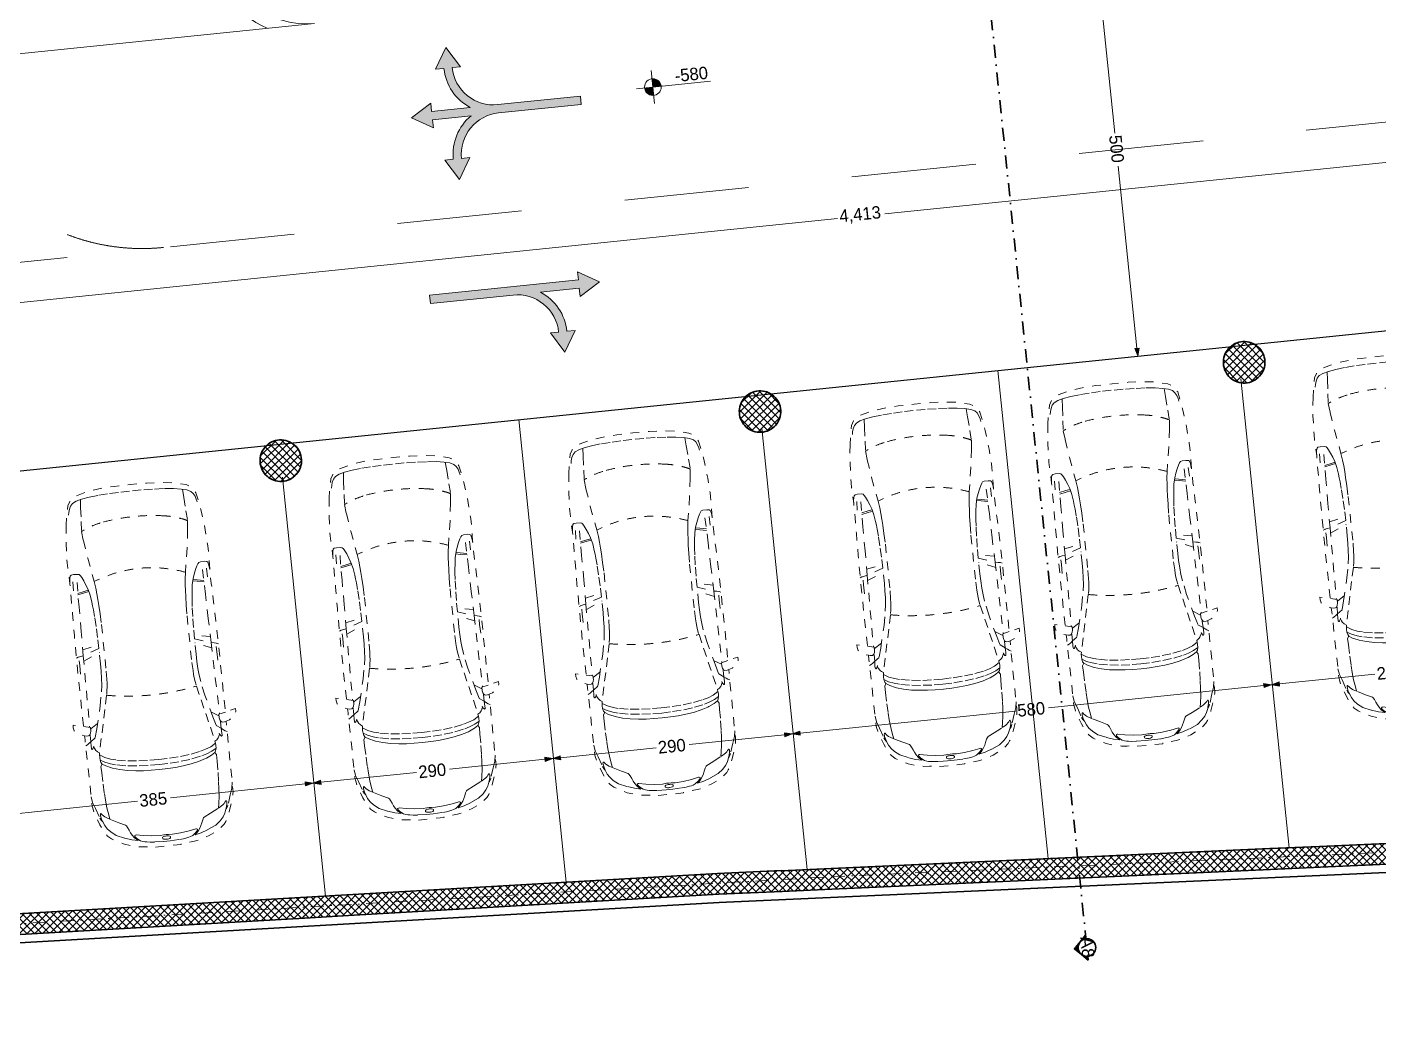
# Model space of a CAD drawing. Header units: millimetres. Extents: x 635850 to 824661, y -5878409 to -5774454.
# Drawn here: x 718328 to 734607, y -5824220 to -5812187 of the extents above; entities that cross this region are included whole.
import ezdxf

# ---------------------------------------------------------------- set-up
doc = ezdxf.new("R2010")
doc.units = ezdxf.units.MM
doc.header["$MEASUREMENT"] = 0
for name, pattern in [('A - Long Dashed', [2750, 1500, -1250]), ('Dashed', [211.666667, 105.833333, -105.833333]), ('Dot & Dashed', [335.138881, 158.75, -88.194444, 0, -88.194437])]:
    doc.linetypes.add(name, pattern=pattern)
for name, color, linetype, lineweight in [('0_Pen_No__1', 7, 'Continuous', 13), ('A - Ndertesa 6 - Muret_Pen_No__22', 8, 'Continuous', 35), ('A - Ndertesa 6 - Pllaka meskatit_Pen_No__22', 8, 'Continuous', 35), ('A - Ndertesa 6 - Vijat e Bodrumit_Pen_No__1', 7, 'Continuous', 13), ('A - Ndertesa 6 - Vijat e Bodrumit_Pen_No__42', 8, 'Continuous', 25), ('A - Ndertesa 6- Shtyllat_Pen_No__101', 252, 'Continuous', 13), ('A - Ndertesa 6- Shtyllat_Pen_No__22', 8, 'Continuous', 35), ('Dimensioning - General_Pen_No__101', 252, 'Continuous', 13)]:
    doc.layers.add(name, color=color, linetype=linetype, lineweight=lineweight)
for name, color, linetype, lineweight, true_color in [('0_Pen_No__102', 7, 'Continuous', 13, 0xcccccc), ('0_Pen_No__247', 7, 'Continuous', 13, 0xe8e8e8), ('0_Pen_No__248', 7, 'Continuous', 13, 0xe8e8e8), ('0_Pen_No__62', 7, 'Continuous', 20, 0xaaaaaa), ('A - Ndertesa  6- Dimensionimi Bazike_Pen_No__102', 7, 'Continuous', 13, 0xcccccc), ('A - Ndertesa  6- Dimensionimi Bazike_Pen_No__82', 7, 'Continuous', 20, 0xaaaaaa), ('A - Ndertesa 3 - Bodrumi -1_Pen_No__249', 7, 'Continuous', 13, 0xe8e8e8), ('A - Ndertesa 4 - Veturat_Pen_No__102', 7, 'Continuous', 13, 0xcccccc), ('A - Ndertesa 6 - Muret_Pen_No__82', 7, 'Continuous', 20, 0xaaaaaa), ('A - Ndertesa 6 - Vijat e Bodrumit_Pen_No__249', 7, 'Continuous', 13, 0xe8e8e8), ('A - Ndertesa 6 - Vijat e Bodrumit_Pen_No__82', 7, 'Continuous', 20, 0xaaaaaa), ('A - Ndertesa 6 -Veturat_Pen_No__102', 7, 'Continuous', 13, 0xcccccc), ('A-Ndertesa 6 -Prerjet_Pen_No__8', 7, 'Continuous', 35, 0xa80f02)]:
    doc.layers.add(name, color=color, linetype=linetype, lineweight=lineweight, true_color=true_color)
for name, color, linetype in [('A - Ndertesa  6- Dimensionimi Bazike', 7, 'Continuous'), ('A - Ndertesa 6 - Muret', 7, 'Continuous'), ('A - Ndertesa 6 - Pllaka meskatit', 7, 'Continuous'), ('A - Ndertesa 6- Shtyllat', 7, 'Continuous'), ('A-Ndertesa 6 -Prerjet', 7, 'Continuous'), ('Dimensioning - General', 7, 'Continuous')]:
    doc.layers.add(name, color=color, linetype=linetype)
doc.styles.add('GENERATED_STYLE_1', font='GOTHIC.TTF')
doc.styles.add('GENERATED_STYLE_2', font='arial.ttf')
doc.dimstyles.new('GENERATED_STYLE__1', dxfattribs={"dimtxt": 150, "dimasz": 91.78744, "dimexe": 0.18, "dimexo": 0.0625, "dimgap": 0, "dimtad": 0, "dimdec": 0, "dimlfac": 0.1, "dimzin": 0, "dimdsep": 46, "dimtxsty": 'GENERATED_STYLE_1', "dimblk": 'ARROWHEAD_5', "dimblk1": 'ARROWHEAD_5', "dimblk2": 'ARROWHEAD_5', "dimcen": 0.09, "dimse1": 1, "dimse2": 1, "dimclrd": 256, "dimclre": 256, "dimclrt": 256, "dimadec": 0, "dimazin": 0, "dimtfac": 1, "dimtdec": 4, "dimtmove": 0, "dimatfit": 3, "dimfxl": 0, "dimtolj": 1, "dimtzin": 0, "dimarcsym": 0})
pattern_1 = [(45, (664183.82, -5827429.525), (-45.96194, 45.96194), []), (135, (664183.82, -5827429.525), (45.96194, 45.96194), [])]

# ---------------------------------------------------------------- blocks, each defined once
blk = doc.blocks.new('Slab_3', base_point=(703704, -5790216))
at = {"layer": 'A - Ndertesa 6 - Pllaka meskatit_Pen_No__22', "color": 8, "linetype": 'Continuous', "lineweight": 35, "flags": 128}
blk.add_lwpolyline([(703704, -5790216), (739063, -5786585), (739063, -5784104), (741099, -5781712), (750317, -5780624), (750320, -5821669), (726662, -5822733), (707158, -5823855)], close=True, dxfattribs=at)
blk = doc.blocks.new('Wall_196', base_point=(750320, -5821569))
at = {"layer": 'A - Ndertesa 6 - Muret_Pen_No__82', "linetype": 'Continuous', "lineweight": 20, "true_color": 0xaaaaaa}
h = blk.add_hatch(dxfattribs=at)
h.set_pattern_fill('Concrete_Block', color=253, style=0, pattern_type=2)
h.set_pattern_definition(pattern_1)
h.paths.add_polyline_path([(739003, -5821828), (733891, -5822057), (733902, -5822307), (745156, -5821801), (745144, -5821551), (739602, -5821801), (739613, -5822049), (739014, -5822076)])
h = blk.add_hatch(dxfattribs=at)
h.set_pattern_fill('Concrete_Block', color=253, style=0, pattern_type=2)
h.set_pattern_definition(pattern_1)
h.paths.add_polyline_path([(728010, -5822322), (728021, -5822572), (733303, -5822334), (733292, -5822084)])
h = blk.add_hatch(dxfattribs=at)
h.set_pattern_fill('Concrete_Block', color=253, style=0, pattern_type=2)
h.set_pattern_definition(pattern_1)
h.paths.add_polyline_path([(726644, -5822383), (726657, -5822633), (727422, -5822599), (727411, -5822349)])
at = {"layer": 'A - Ndertesa 6 - Muret_Pen_No__22', "color": 8, "linetype": 'Continuous', "lineweight": 35, "flags": 128}
for points in [[(739003, -5821828), (733891, -5822057)], [(733902, -5822307), (745156, -5821801)], [(733292, -5822084), (728010, -5822322)], [(727411, -5822349), (726644, -5822383)], [(728021, -5822572), (733303, -5822334)], [(726657, -5822633), (727422, -5822599)]]:
    blk.add_lwpolyline(points, dxfattribs=at)
blk = doc.blocks.new('Wall_198', base_point=(726657, -5822633))
at = {"layer": 'A - Ndertesa 6 - Muret_Pen_No__82', "linetype": 'Continuous', "lineweight": 20, "true_color": 0xaaaaaa}
h = blk.add_hatch(dxfattribs=at)
h.set_pattern_fill('Concrete_Block', color=253, style=0, pattern_type=2)
h.set_pattern_definition(pattern_1)
h.paths.add_polyline_path([(726644, -5822383), (722253, -5822636), (722267, -5822886), (726657, -5822633)])
h = blk.add_hatch(dxfattribs=at)
h.set_pattern_fill('Concrete_Block', color=253, style=0, pattern_type=2)
h.set_pattern_definition(pattern_1)
h.paths.add_polyline_path([(714868, -5823311), (714537, -5823330), (721668, -5822920), (721654, -5822671), (722253, -5822636), (714853, -5823062)])
at = {"layer": 'A - Ndertesa 6 - Muret_Pen_No__22', "color": 8, "linetype": 'Continuous', "lineweight": 35, "flags": 128}
for points in [[(726644, -5822383), (714853, -5823062)], [(722267, -5822886), (726657, -5822633)], [(714537, -5823330), (721668, -5822920)]]:
    blk.add_lwpolyline(points, dxfattribs=at)
blk = doc.blocks.new('Column_223', base_point=(721385, -5817411))
at = {"layer": 'A - Ndertesa 6- Shtyllat_Pen_No__101', "linetype": 'Continuous', "lineweight": 13}
h = blk.add_hatch(dxfattribs=at)
h.set_pattern_fill('Concrete_Block', color=252, style=0, pattern_type=2)
h.set_pattern_definition(pattern_1)
h.paths.add_polyline_path([(721135, -5817425, 0.414214), (721399, -5817660, 0.414214), (721634, -5817396, 0.414214), (721370, -5817161, 0.414214)])
at = {"layer": 'A - Ndertesa 6- Shtyllat_Pen_No__22', "color": 8, "linetype": 'Continuous', "lineweight": 35, "flags": 128}
blk.add_lwpolyline([(721135, -5817425, 0.414214), (721399, -5817660, 0.414214), (721634, -5817396, 0.414214), (721370, -5817161, 0.414214)], format="xyb", close=True, dxfattribs=at)
blk = doc.blocks.new('Column_224', base_point=(727154, -5816818))
at = {"layer": 'A - Ndertesa 6- Shtyllat_Pen_No__101', "linetype": 'Continuous', "lineweight": 13}
h = blk.add_hatch(dxfattribs=at)
h.set_pattern_fill('Concrete_Block', color=252, style=0, pattern_type=2)
h.set_pattern_definition(pattern_1)
h.paths.add_polyline_path([(726905, -5816833, 0.414214), (727169, -5817068, 0.414214), (727404, -5816804, 0.414214), (727140, -5816569, 0.414214)])
at = {"layer": 'A - Ndertesa 6- Shtyllat_Pen_No__22', "color": 8, "linetype": 'Continuous', "lineweight": 35, "flags": 128}
blk.add_lwpolyline([(726905, -5816833, 0.414214), (727169, -5817068, 0.414214), (727404, -5816804, 0.414214), (727140, -5816569, 0.414214)], format="xyb", close=True, dxfattribs=at)
blk = doc.blocks.new('Column_225', base_point=(732984, -5816226))
at = {"layer": 'A - Ndertesa 6- Shtyllat_Pen_No__101', "linetype": 'Continuous', "lineweight": 13}
h = blk.add_hatch(dxfattribs=at)
h.set_pattern_fill('Concrete_Block', color=252, style=0, pattern_type=2)
h.set_pattern_definition(pattern_1)
h.paths.add_polyline_path([(732734, -5816240, 0.414214), (732998, -5816475, 0.414214), (733234, -5816211, 0.414214), (732970, -5815976, 0.414214)])
at = {"layer": 'A - Ndertesa 6- Shtyllat_Pen_No__22', "color": 8, "linetype": 'Continuous', "lineweight": 35, "flags": 128}
blk.add_lwpolyline([(732734, -5816240, 0.414214), (732998, -5816475, 0.414214), (733234, -5816211, 0.414214), (732970, -5815976, 0.414214)], format="xyb", close=True, dxfattribs=at)
blk = doc.blocks.new('Column_257', base_point=(721961, -5822778))
at = {"layer": 'A - Ndertesa 6- Shtyllat_Pen_No__101', "linetype": 'Continuous', "lineweight": 13}
h = blk.add_hatch(dxfattribs=at)
h.set_pattern_fill('Concrete_Block', color=252, style=0, pattern_type=2)
h.set_pattern_definition(pattern_1)
h.paths.add_polyline_path([(721654, -5822671), (721668, -5822920), (722267, -5822886), (722253, -5822636)])
h = blk.add_hatch(dxfattribs=at)
h.set_pattern_fill('Concrete_Block', color=252, style=0, pattern_type=2)
h.set_pattern_definition(pattern_1)
h.paths.add_polyline_path([(722267, -5822886), (721668, -5822920), (721668, -5822920)])
at = {"layer": 'A - Ndertesa 6- Shtyllat_Pen_No__22', "color": 8, "linetype": 'Continuous', "lineweight": 35, "flags": 128}
blk.add_lwpolyline([(721668, -5822920), (721668, -5822920), (722267, -5822886)], dxfattribs=at)
blk = doc.blocks.new('Column_258', base_point=(727716, -5822460))
at = {"layer": 'A - Ndertesa 6- Shtyllat_Pen_No__101', "linetype": 'Continuous', "lineweight": 13}
h = blk.add_hatch(dxfattribs=at)
h.set_pattern_fill('Concrete_Block', color=252, style=0, pattern_type=2)
h.set_pattern_definition(pattern_1)
h.paths.add_polyline_path([(728010, -5822322), (727411, -5822349), (727422, -5822599), (728021, -5822572)])
at = {"layer": 'A - Ndertesa 6- Shtyllat_Pen_No__22', "color": 8, "linetype": 'Continuous', "lineweight": 35, "flags": 128}
for points in [[(728010, -5822322), (727411, -5822349)], [(727422, -5822599), (728021, -5822572)]]:
    blk.add_lwpolyline(points, dxfattribs=at)
blk = doc.blocks.new('Column_259', base_point=(733597, -5822196))
at = {"layer": 'A - Ndertesa 6- Shtyllat_Pen_No__101', "linetype": 'Continuous', "lineweight": 13}
h = blk.add_hatch(dxfattribs=at)
h.set_pattern_fill('Concrete_Block', color=252, style=0, pattern_type=2)
h.set_pattern_definition(pattern_1)
h.paths.add_polyline_path([(733891, -5822057), (733292, -5822084), (733303, -5822334), (733902, -5822307)])
at = {"layer": 'A - Ndertesa 6- Shtyllat_Pen_No__22', "color": 8, "linetype": 'Continuous', "lineweight": 35, "flags": 128}
for points in [[(733891, -5822057), (733292, -5822084)], [(733303, -5822334), (733902, -5822307)]]:
    blk.add_lwpolyline(points, dxfattribs=at)
blk = doc.blocks.new('Car 05 25_4')
at = {"layer": 'A - Ndertesa 4 - Veturat_Pen_No__102', "color": 254, "linetype": 'Dashed', "lineweight": 13, "true_color": 0xcccccc}
for p, q in [((125, 791), (129, 820)), ((129, 820), (139, 832)), ((139, 832), (165, 840)), ((165, 840), (195, 844)), ((195, 844), (231, 846)), ((211, 809), (418, 816)), ((1120, 833), (1115, 809)), ((1121, 838), (1120, 836)), ((1120, 836), (1120, 833)), ((1130, 859), (1121, 838)), ((1163, 830), (1220, 829)), ((1220, 829), (1370, 831)), ((1958, 858), (1977, 777)), ((2075, 836), (2068, 858)), ((2075, 809), (2075, 836)), ((2167, 814), (2182, 834)), ((2182, 834), (2193, 856)), ((2808, 853), (2877, 843)), ((2877, 843), (2954, 814)), ((2904, 833), (2905, 833)), ((-768, 602), (-751, 670)), ((-729, 716), (-751, 670)), ((-701, 743), (-729, 716)), ((-665, 761), (-701, 743)), ((-627, 772), (-665, 761)), ((-595, 778), (-627, 772)), ((126, 744), (125, 791)), ((327, 762), (125, 756)), ((132, 723), (126, 744)), ((147, 711), (132, 723)), ((171, 697), (147, 711)), ((213, 677), (171, 697)), ((266, 655), (213, 677)), ((319, 636), (266, 655)), ((522, 765), (327, 762)), ((339, 683), (330, 634)), ((355, 762), (339, 683)), ((357, 683), (347, 629)), ((373, 763), (357, 683)), ((814, 769), (522, 765)), ((1109, 774), (814, 769)), ((1036, 773), (997, 579)), ((1042, 578), (1108, 774)), ((1173, 775), (1090, 578)), ((1115, 809), (1109, 774)), ((1109, 774), (1538, 780)), ((1538, 780), (1975, 786)), ((2000, 702), (1730, 634)), ((1939, 686), (1996, 777)), ((1953, 621), (2122, 660)), ((1977, 777), (2020, 777)), ((2000, 702), (2214, 763)), ((2020, 777), (2044, 783)), ((2044, 783), (2063, 792)), ((2063, 792), (2070, 800)), ((2069, 788), (2065, 794)), ((2069, 788), (2148, 790)), ((2070, 800), (2075, 809)), ((2107, 732), (2148, 790)), ((2122, 660), (2294, 698)), ((2148, 790), (2167, 814)), ((2148, 790), (2206, 792)), ((2206, 792), (2227, 791)), ((2227, 770), (2214, 763)), ((2214, 763), (2238, 752)), ((2227, 791), (2233, 790)), ((2234, 774), (2227, 770)), ((2233, 790), (2238, 787)), ((2238, 777), (2234, 774)), ((2241, 784), (2238, 787)), ((2238, 777), (2241, 781)), ((2238, 752), (2259, 740)), ((2241, 781), (2241, 784)), ((2259, 740), (2269, 731)), ((2269, 731), (2279, 722)), ((2279, 722), (2294, 698)), ((2294, 698), (2317, 701)), ((2294, 698), (2294, 698)), ((2317, 701), (2346, 703)), ((2355, 640), (2317, 701)), ((2346, 703), (2379, 702)), ((2410, 649), (2379, 702)), ((2379, 702), (2411, 694)), ((2411, 694), (2411, 694)), ((2429, 682), (2411, 694)), ((2429, 682), (2457, 700)), ((2429, 682), (2429, 682)), ((2429, 682), (2457, 640)), ((2457, 700), (2535, 698)), ((2535, 698), (2535, 698)), ((2535, 698), (2673, 696)), ((2673, 696), (2787, 691)), ((2787, 691), (2868, 687)), ((2868, 687), (2960, 679)), ((2960, 679), (2868, 687)), ((2954, 814), (3076, 775)), ((2960, 679), (3047, 666)), ((3022, 758), (3024, 762)), ((3024, 754), (3022, 758)), ((3024, 762), (3035, 765)), ((3038, 743), (3024, 754)), ((3035, 765), (3047, 764)), ((3051, 731), (3038, 743)), ((3047, 764), (3061, 763)), ((3047, 666), (3100, 657)), ((3065, 715), (3051, 731)), ((3061, 763), (3090, 757)), ((3077, 698), (3065, 715)), ((3100, 763), (3076, 775)), ((3100, 657), (3077, 698)), ((3090, 757), (3108, 751)), ((3114, 753), (3100, 763)), ((3153, 554), (3100, 657)), ((3108, 751), (3123, 746)), ((3123, 746), (3114, 753)), ((3170, 727), (3123, 746)), ((3212, 701), (3170, 727)), ((3254, 663), (3212, 701)), ((3302, 603), (3254, 663)), ((-783, 510), (-795, 391)), ((-768, 602), (-783, 510)), ((-764, 617), (-666, 624)), ((-666, 624), (-501, 634)), ((-501, 634), (-383, 642)), ((-383, 642), (-274, 631)), ((-274, 631), (-56, 601)), ((-56, 601), (146, 567)), ((146, 567), (233, 552)), ((233, 552), (315, 541)), ((315, 541), (384, 535)), ((393, 618), (319, 636)), ((384, 535), (454, 530)), ((475, 607), (393, 618)), ((454, 530), (526, 526)), ((521, 602), (475, 607)), ((570, 597), (521, 602)), ((526, 526), (628, 522)), ((653, 591), (570, 597)), ((628, 522), (757, 518)), ((773, 585), (653, 591)), ((757, 518), (1323, 518)), ((907, 580), (773, 585)), ((1042, 578), (907, 580)), ((1228, 578), (1042, 578)), ((1316, 580), (1228, 578)), ((1403, 584), (1316, 580)), ((1323, 518), (1420, 522)), ((1484, 590), (1403, 584)), ((1420, 522), (1467, 524)), ((1467, 524), (1511, 528)), ((1562, 601), (1484, 590)), ((1511, 528), (1554, 533)), ((1554, 533), (1597, 541)), ((1730, 634), (1562, 601)), ((1597, 541), (1597, 541)), ((1611, 544), (1780, 582)), ((1780, 582), (1953, 621)), ((2380, 575), (2355, 640)), ((2397, 514), (2380, 575)), ((2419, 396), (2397, 514)), ((2436, 583), (2410, 649)), ((2454, 522), (2436, 583)), ((2478, 401), (2454, 522)), ((2457, 640), (2487, 574)), ((2487, 574), (2492, 562)), ((2492, 562), (2518, 477)), ((3190, 476), (3153, 554)), ((3302, 603), (3346, 501)), ((3346, 501), (3374, 420)), ((-795, 391), (-802, 259)), ((2434, 266), (2419, 396)), ((2494, 269), (2478, 401)), ((2518, 477), (2538, 384)), ((2538, 384), (2551, 286)), ((3199, 467), (3190, 476)), ((3221, 454), (3199, 467)), ((3256, 439), (3221, 454)), ((3288, 425), (3256, 439)), ((3319, 408), (3288, 425)), ((3353, 384), (3319, 408)), ((3325, 377), (3321, 370)), ((3321, 370), (3321, 362)), ((3321, 362), (3338, 277)), ((3328, 380), (3325, 377)), ((3338, 379), (3328, 380)), ((3364, 358), (3338, 379)), ((3377, 360), (3353, 384)), ((3397, 316), (3364, 358)), ((3391, 344), (3374, 420)), ((3391, 344), (3377, 360)), ((-802, 259), (-807, 125)), ((2442, 132), (2434, 266)), ((2503, 133), (2494, 269)), ((2551, 286), (2560, 194)), ((2560, 194), (2564, 101)), ((3338, 277), (3352, 173)), ((3352, 173), (3358, 76)), ((3408, 289), (3397, 316)), ((3408, 289), (3414, 267)), ((3414, 267), (3418, 243)), ((3418, 243), (3424, 201)), ((3424, 201), (3428, 152)), ((-807, 125), (-808, 0)), ((-807, -125), (-808, 0)), ((2444, 0), (2442, 132)), ((2444, 0), (2442, -132)), ((2506, 0), (2503, 133)), ((2564, 101), (2566, 0)), ((2564, -101), (2566, 0)), ((3354, 28), (3358, 76)), ((3354, 28), (3354, -1)), ((3354, -28), (3354, 1)), ((3371, 12), (3370, -1)), ((3371, -12), (3370, 1)), ((3372, 24), (3371, 12)), ((3376, 39), (3372, 24)), ((3382, 47), (3376, 39)), ((3386, 48), (3382, 47)), ((3386, 48), (3394, 48)), ((3399, 47), (3394, 48)), ((3404, 39), (3399, 47)), ((3404, 39), (3408, 24)), ((3408, 24), (3410, 8)), ((3410, 8), (3410, 0)), ((3432, 40), (3428, 152)), ((3432, 57), (3432, 57)), ((3432, 0), (3432, 40)), ((3432, 0), (3432, -40)), ((-802, -259), (-807, -125)), ((2442, -132), (2434, -266)), ((2503, -133), (2494, -269)), ((2506, 0), (2503, -133)), ((2560, -194), (2564, -101)), ((3352, -173), (3358, -76)), ((3354, -28), (3358, -76)), ((3372, -24), (3371, -12)), ((3376, -39), (3372, -24)), ((3382, -47), (3376, -39)), ((3386, -48), (3382, -47)), ((3386, -48), (3394, -48)), ((3399, -47), (3394, -48)), ((3404, -39), (3399, -47)), ((3404, -39), (3408, -24)), ((3408, -24), (3410, -8)), ((3410, -8), (3410, 0)), ((3424, -201), (3428, -152)), ((3432, -40), (3428, -152)), ((3432, -57), (3432, -57)), ((-795, -391), (-802, -259)), ((2434, -266), (2419, -396)), ((2494, -269), (2478, -401)), ((2538, -384), (2551, -286)), ((2551, -286), (2560, -194)), ((3321, -362), (3338, -277)), ((3338, -277), (3352, -173)), ((3397, -316), (3364, -358)), ((3408, -289), (3397, -316)), ((3408, -289), (3414, -267)), ((3414, -267), (3418, -243)), ((3418, -243), (3424, -201)), ((-783, -510), (-795, -391)), ((2419, -396), (2397, -514)), ((2478, -401), (2454, -522)), ((2492, -562), (2518, -477)), ((2518, -477), (2538, -384)), ((3190, -476), (3153, -554)), ((3199, -467), (3190, -476)), ((3221, -454), (3199, -467)), ((3256, -439), (3221, -454)), ((3288, -425), (3256, -439)), ((3319, -408), (3288, -425)), ((3353, -384), (3319, -408)), ((3321, -370), (3321, -362)), ((3325, -377), (3321, -370)), ((3328, -380), (3325, -377)), ((3338, -379), (3328, -380)), ((3364, -358), (3338, -379)), ((3346, -501), (3374, -420)), ((3377, -360), (3353, -384)), ((3391, -344), (3374, -420)), ((3391, -344), (3377, -360)), ((-768, -602), (-783, -510)), ((-768, -602), (-751, -670)), ((-764, -617), (-666, -624)), ((-666, -624), (-501, -634)), ((-501, -634), (-383, -642)), ((-383, -642), (-274, -631)), ((-274, -631), (-56, -601)), ((-56, -601), (146, -567)), ((146, -567), (233, -552)), ((233, -552), (315, -541)), ((319, -636), (266, -655)), ((315, -541), (384, -535)), ((393, -618), (319, -636)), ((339, -683), (330, -634)), ((357, -683), (347, -629)), ((384, -535), (454, -530)), ((475, -607), (393, -618)), ((454, -530), (526, -526)), ((521, -602), (475, -607)), ((570, -597), (521, -602)), ((526, -526), (628, -522)), ((653, -591), (570, -597)), ((628, -522), (757, -518)), ((773, -585), (653, -591)), ((757, -518), (1323, -518)), ((907, -580), (773, -585)), ((1042, -578), (907, -580)), ((1036, -773), (997, -579)), ((1042, -578), (1108, -774)), ((1228, -578), (1042, -578)), ((1173, -775), (1090, -578)), ((1316, -580), (1228, -578)), ((1403, -584), (1316, -580)), ((1323, -518), (1420, -522)), ((1484, -590), (1403, -584)), ((1420, -522), (1467, -524)), ((1467, -524), (1511, -528)), ((1562, -601), (1484, -590)), ((1511, -528), (1554, -533)), ((1554, -533), (1597, -541)), ((1730, -634), (1562, -601)), ((1597, -541), (1597, -541)), ((1611, -544), (1780, -582)), ((2000, -702), (1730, -634)), ((1780, -582), (1953, -621)), ((1953, -621), (2122, -660)), ((2355, -640), (2317, -701)), ((2380, -575), (2355, -640)), ((2410, -649), (2379, -702)), ((2397, -514), (2380, -575)), ((2436, -583), (2410, -649)), ((2429, -682), (2457, -640)), ((2454, -522), (2436, -583)), ((2457, -640), (2487, -574)), ((2487, -574), (2492, -562)), ((3153, -554), (3100, -657)), ((3302, -603), (3254, -663)), ((3302, -603), (3346, -501)), ((-729, -716), (-751, -670)), ((-701, -743), (-729, -716)), ((-665, -761), (-701, -743)), ((-627, -772), (-665, -761)), ((-595, -778), (-627, -772)), ((126, -744), (125, -791)), ((327, -762), (125, -756)), ((125, -791), (129, -820)), ((132, -723), (126, -744)), ((147, -711), (132, -723)), ((171, -697), (147, -711)), ((213, -677), (171, -697)), ((211, -809), (418, -816)), ((266, -655), (213, -677)), ((522, -765), (327, -762)), ((355, -762), (339, -683)), ((373, -763), (357, -683)), ((814, -769), (522, -765)), ((1109, -774), (814, -769)), ((1109, -774), (1538, -780)), ((1115, -809), (1109, -774)), ((1120, -833), (1115, -809)), ((1538, -780), (1975, -786)), ((1939, -686), (1996, -777)), ((1958, -858), (1977, -777)), ((1977, -777), (2020, -777)), ((2000, -702), (2214, -763)), ((2020, -777), (2044, -783)), ((2044, -783), (2063, -792)), ((2063, -792), (2070, -800)), ((2069, -788), (2065, -794)), ((2069, -788), (2148, -790)), ((2070, -800), (2075, -809)), ((2075, -809), (2075, -836)), ((2107, -732), (2148, -790)), ((2122, -660), (2294, -698)), ((2148, -790), (2167, -814)), ((2148, -790), (2206, -792)), ((2167, -814), (2182, -834)), ((2206, -792), (2227, -791)), ((2214, -763), (2238, -752)), ((2227, -770), (2214, -763)), ((2234, -774), (2227, -770)), ((2227, -791), (2233, -790)), ((2233, -790), (2238, -787)), ((2238, -777), (2234, -774)), ((2238, -752), (2259, -740)), ((2238, -777), (2241, -781)), ((2241, -784), (2238, -787)), ((2241, -781), (2241, -784)), ((2259, -740), (2269, -731)), ((2269, -731), (2279, -722)), ((2279, -722), (2294, -698)), ((2294, -698), (2317, -701)), ((2294, -698), (2294, -698)), ((2317, -701), (2346, -703)), ((2346, -703), (2379, -702)), ((2379, -702), (2411, -694)), ((2429, -682), (2411, -694)), ((2411, -694), (2411, -694)), ((2429, -682), (2429, -682)), ((2429, -682), (2457, -700)), ((2457, -700), (2535, -698)), ((2535, -698), (2673, -696)), ((2535, -698), (2535, -698)), ((2673, -696), (2787, -691)), ((2787, -691), (2868, -687)), ((2868, -687), (2960, -679)), ((2960, -679), (2868, -687)), ((2877, -843), (2954, -814)), ((2954, -814), (3076, -775)), ((2960, -679), (3047, -666)), ((3024, -754), (3022, -758)), ((3022, -758), (3024, -762)), ((3038, -743), (3024, -754)), ((3024, -762), (3035, -765)), ((3035, -765), (3047, -764)), ((3051, -731), (3038, -743)), ((3047, -666), (3100, -657)), ((3047, -764), (3061, -763)), ((3065, -715), (3051, -731)), ((3061, -763), (3090, -757)), ((3077, -698), (3065, -715)), ((3100, -763), (3076, -775)), ((3100, -657), (3077, -698)), ((3090, -757), (3108, -751)), ((3114, -753), (3100, -763)), ((3108, -751), (3123, -746)), ((3123, -746), (3114, -753)), ((3170, -727), (3123, -746)), ((3212, -701), (3170, -727)), ((3254, -663), (3212, -701)), ((129, -820), (139, -832)), ((139, -832), (165, -840)), ((165, -840), (195, -844)), ((195, -844), (231, -846)), ((1120, -836), (1120, -833)), ((1121, -838), (1120, -836)), ((1130, -859), (1121, -838)), ((1163, -830), (1220, -829)), ((1220, -829), (1370, -831)), ((2075, -836), (2068, -858)), ((2182, -834), (2193, -856)), ((2808, -853), (2877, -843))]:
    blk.add_line(p, q, dxfattribs=at)
at = {"layer": 'A - Ndertesa 4 - Veturat_Pen_No__102', "color": 254, "linetype": 'Dashed', "lineweight": 13, "true_color": 0xcccccc, "flags": 128}
blk.add_lwpolyline([(-483, -817), (-372, -830), (-252, -841), (-168, -845), (-78, -851), (-24, -852), (40, -852), (231, -846), (400, -848), (591, -852), (857, -856), (1130, -859), (1536, -860), (1958, -858), (1929, -983), (1961, -983), (1997, -975), (2027, -945), (2055, -898), (2068, -858), (2120, -857), (2193, -856), (2808, -853), (2856, -853), (2891, -853), (2923, -852), (2945, -849), (2990, -840), (3014, -833), (3154, -783), (3236, -748), (3269, -728), (3299, -706), (3337, -663), (3374, -604), (3418, -513), (3457, -393), (3468, -331), (3474, -264), (3478, -200), (3479, -165), (3490, -165), (3490, 165), (3479, 165), (3478, 200), (3474, 264), (3468, 331), (3457, 393), (3418, 513), (3374, 604), (3337, 663), (3299, 706), (3269, 728), (3236, 748), (3154, 783), (3014, 833), (2990, 840), (2945, 849), (2923, 852), (2891, 853), (2856, 853), (2808, 853), (2193, 856), (2120, 857), (2068, 858), (2055, 898), (2027, 945), (1997, 975), (1961, 983), (1929, 983), (1958, 858), (1536, 860), (1130, 859), (857, 856), (591, 852), (400, 848), (231, 846), (40, 852), (-24, 852), (-78, 851), (-168, 845), (-252, 841), (-372, 830), (-483, 817), (-585, 801), (-706, 776), (-758, 747), (-785, 722), (-815, 668), (-855, 511), (-875, 345), (-883, 195), (-885, 0), (-883, -195), (-875, -345), (-855, -511), (-815, -668), (-785, -722), (-758, -747), (-706, -776), (-585, -801)], close=True, dxfattribs=at)
at = {"layer": 'A - Ndertesa 4 - Veturat_Pen_No__102', "color": 254, "linetype": 'Dashed', "lineweight": 13, "true_color": 0xcccccc}
for centre, radius, start, end in [((493, 218), 973, 154.1545, 170.9117), ((1650, 0), 1520, 158.6992, 201.3008), ((-1245, 0), 2907, 349.2142, 10.7858), ((1856, -2), 2354, 170.8804, 189.9223), ((493, -218), 973, 191.2305, 205.8455)]:
    blk.add_arc(centre, radius, start, end, dxfattribs=at)
blk = doc.blocks.new('*D1564', base_point=(664184, -5827430))
at = {"layer": 'A - Ndertesa  6- Dimensionimi Bazike_Pen_No__102', "linetype": 'Continuous', "lineweight": 13, "true_color": 0xcccccc}
for points in [[(721774, -5821295), (721678, -5821279), (721683, -5821329)], [(721774, -5821295), (721869, -5821310), (721864, -5821260)], [(717939, -5821689), (717844, -5821673), (717849, -5821723)], [(717939, -5821689), (718034, -5821704), (718029, -5821654)]]:
    blk.add_hatch(color=254, dxfattribs=at).paths.add_polyline_path(points)
at = {"layer": 'A - Ndertesa  6- Dimensionimi Bazike_Pen_No__102', "color": 254, "linetype": 'Continuous', "lineweight": 13, "true_color": 0xcccccc}
for p, q in [((720055, -5821471), (721681, -5821304)), ((721683, -5821329), (721678, -5821279)), ((721774, -5821295), (721678, -5821279)), ((721774, -5821295), (721683, -5821329)), ((721774, -5821295), (721864, -5821260)), ((721774, -5821295), (721869, -5821310)), ((718032, -5821679), (719658, -5821512)), ((717939, -5821689), (718029, -5821654)), ((717939, -5821689), (718034, -5821704)), ((718029, -5821654), (718034, -5821704))]:
    blk.add_line(p, q, dxfattribs=at)
at = {"layer": 'A - Ndertesa  6- Dimensionimi Bazike_Pen_No__82', "color": 253, "lineweight": 20, "true_color": 0xaaaaaa, "insert": (719689, -5821584), "char_height": 150, "attachment_point": 7, "rotation": 5.8623, "style": 'GENERATED_STYLE_1'}
blk.add_mtext('\\A1;{\\pql;\\fCentury Gothic|b0|i0|c0|p34;385}', dxfattribs=at)
blk = doc.blocks.new('ARROWHEAD_5')
at = {"linetype": 'Continuous', "lineweight": 0}
blk.add_hatch(color=0, dxfattribs=at).paths.add_polyline_path([(-1, 0.2679), (0, 0), (-1, -0.2679)])
at = {"color": 0, "linetype": 'Continuous', "lineweight": 0}
blk.add_line((0, 0), (-1, 0), dxfattribs=at)
blk = doc.blocks.new('*D1565', base_point=(664184, -5827430))
at = {"layer": 'A - Ndertesa  6- Dimensionimi Bazike_Pen_No__102', "linetype": 'Continuous', "lineweight": 13, "true_color": 0xcccccc}
for points in [[(724659, -5820999), (724754, -5821014), (724749, -5820964)], [(724659, -5820999), (724563, -5820983), (724568, -5821033)], [(721774, -5821295), (721678, -5821279), (721683, -5821329)], [(721774, -5821295), (721869, -5821310), (721864, -5821260)]]:
    blk.add_hatch(color=254, dxfattribs=at).paths.add_polyline_path(points)
at = {"layer": 'A - Ndertesa  6- Dimensionimi Bazike_Pen_No__102', "color": 254, "linetype": 'Continuous', "lineweight": 13, "true_color": 0xcccccc}
for p, q in [((724659, -5820999), (724749, -5820964)), ((723415, -5821126), (724566, -5821008)), ((724568, -5821033), (724563, -5820983)), ((724659, -5820999), (724563, -5820983)), ((724659, -5820999), (724568, -5821033)), ((724659, -5820999), (724754, -5821014)), ((721774, -5821295), (721864, -5821260)), ((721774, -5821295), (721869, -5821310)), ((721864, -5821260), (721869, -5821310)), ((721867, -5821285), (723017, -5821167))]:
    blk.add_line(p, q, dxfattribs=at)
at = {"layer": 'A - Ndertesa  6- Dimensionimi Bazike_Pen_No__82', "color": 253, "lineweight": 20, "true_color": 0xaaaaaa, "insert": (723049, -5821239), "char_height": 150, "attachment_point": 7, "rotation": 5.8623, "style": 'GENERATED_STYLE_1'}
blk.add_mtext('\\A1;{\\pql;\\fCentury Gothic|b0|i0|c0|p34;290}', dxfattribs=at)
blk = doc.blocks.new('*D1566', base_point=(664184, -5827430))
at = {"layer": 'A - Ndertesa  6- Dimensionimi Bazike_Pen_No__102', "linetype": 'Continuous', "lineweight": 13, "true_color": 0xcccccc}
for points in [[(727543, -5820702), (727448, -5820687), (727453, -5820737)], [(727543, -5820702), (727639, -5820718), (727634, -5820668)], [(724659, -5820999), (724754, -5821014), (724749, -5820964)], [(724659, -5820999), (724563, -5820983), (724568, -5821033)]]:
    blk.add_hatch(color=254, dxfattribs=at).paths.add_polyline_path(points)
at = {"layer": 'A - Ndertesa  6- Dimensionimi Bazike_Pen_No__102', "color": 254, "linetype": 'Continuous', "lineweight": 13, "true_color": 0xcccccc}
for p, q in [((726300, -5820830), (727451, -5820712)), ((727453, -5820737), (727448, -5820687)), ((727543, -5820702), (727448, -5820687)), ((727543, -5820702), (727453, -5820737)), ((724659, -5820999), (724749, -5820964)), ((724749, -5820964), (724754, -5821014)), ((724751, -5820989), (725902, -5820871)), ((724659, -5820999), (724754, -5821014))]:
    blk.add_line(p, q, dxfattribs=at)
at = {"layer": 'A - Ndertesa  6- Dimensionimi Bazike_Pen_No__82', "color": 253, "lineweight": 20, "true_color": 0xaaaaaa, "insert": (725934, -5820943), "char_height": 150, "attachment_point": 7, "rotation": 5.8623, "style": 'GENERATED_STYLE_1'}
blk.add_mtext('\\A1;{\\pql;\\fCentury Gothic|b0|i0|c0|p34;290}', dxfattribs=at)
blk = doc.blocks.new('*D1567', base_point=(664184, -5827430))
at = {"layer": 'A - Ndertesa  6- Dimensionimi Bazike_Pen_No__102', "linetype": 'Continuous', "lineweight": 13, "true_color": 0xcccccc}
for points in [[(733314, -5820110), (733218, -5820095), (733223, -5820144)], [(733314, -5820110), (733409, -5820125), (733404, -5820076)], [(727543, -5820702), (727448, -5820687), (727453, -5820737)], [(727543, -5820702), (727639, -5820718), (727634, -5820668)]]:
    blk.add_hatch(color=254, dxfattribs=at).paths.add_polyline_path(points)
at = {"layer": 'A - Ndertesa  6- Dimensionimi Bazike_Pen_No__102', "color": 254, "linetype": 'Continuous', "lineweight": 13, "true_color": 0xcccccc}
for p, q in [((730627, -5820386), (733221, -5820119)), ((733223, -5820144), (733218, -5820095)), ((733314, -5820110), (733218, -5820095)), ((733314, -5820110), (733223, -5820144)), ((733314, -5820110), (733404, -5820076)), ((733314, -5820110), (733409, -5820125)), ((727636, -5820693), (730230, -5820427)), ((727543, -5820702), (727448, -5820687)), ((727543, -5820702), (727453, -5820737)), ((727543, -5820702), (727634, -5820668)), ((727543, -5820702), (727639, -5820718)), ((727634, -5820668), (727639, -5820718))]:
    blk.add_line(p, q, dxfattribs=at)
at = {"layer": 'A - Ndertesa  6- Dimensionimi Bazike_Pen_No__82', "color": 253, "lineweight": 20, "true_color": 0xaaaaaa, "insert": (730261, -5820499), "char_height": 150, "attachment_point": 7, "rotation": 5.8623, "style": 'GENERATED_STYLE_1'}
blk.add_mtext('\\A1;{\\pql;\\fCentury Gothic|b0|i0|c0|p34;580}', dxfattribs=at)
blk = doc.blocks.new('*D1568', base_point=(664184, -5827430))
at = {"layer": 'A - Ndertesa  6- Dimensionimi Bazike_Pen_No__102', "linetype": 'Continuous', "lineweight": 13, "true_color": 0xcccccc}
for points in [[(736198, -5819814), (736103, -5819798), (736108, -5819848)], [(736198, -5819814), (736294, -5819829), (736289, -5819779)], [(733314, -5820110), (733218, -5820095), (733223, -5820144)], [(733314, -5820110), (733409, -5820125), (733404, -5820076)]]:
    blk.add_hatch(color=254, dxfattribs=at).paths.add_polyline_path(points)
at = {"layer": 'A - Ndertesa  6- Dimensionimi Bazike_Pen_No__102', "color": 254, "linetype": 'Continuous', "lineweight": 13, "true_color": 0xcccccc}
for p, q in [((734955, -5819941), (736105, -5819823)), ((736108, -5819848), (736103, -5819798)), ((736198, -5819814), (736103, -5819798)), ((736198, -5819814), (736108, -5819848)), ((736198, -5819814), (736289, -5819779)), ((736198, -5819814), (736294, -5819829)), ((733406, -5820100), (734557, -5819982)), ((733314, -5820110), (733404, -5820076)), ((733314, -5820110), (733409, -5820125)), ((733404, -5820076), (733409, -5820125))]:
    blk.add_line(p, q, dxfattribs=at)
at = {"layer": 'A - Ndertesa  6- Dimensionimi Bazike_Pen_No__82', "color": 253, "lineweight": 20, "true_color": 0xaaaaaa, "insert": (734589, -5820054), "char_height": 150, "attachment_point": 7, "rotation": 5.8623, "style": 'GENERATED_STYLE_1'}
blk.add_mtext('\\A1;{\\pql;\\fCentury Gothic|b0|i0|c0|p34;290}', dxfattribs=at)
blk = doc.blocks.new('*D1609', base_point=(664184, -5827430))
at = {"layer": 'A - Ndertesa  6- Dimensionimi Bazike_Pen_No__102', "linetype": 'Continuous', "lineweight": 13, "true_color": 0xcccccc}
for points in [[(750321, -5812213), (750225, -5812197), (750230, -5812247)], [(706426, -5816720), (706521, -5816735), (706516, -5816685)]]:
    blk.add_hatch(color=254, dxfattribs=at).paths.add_polyline_path(points)
at = {"layer": 'A - Ndertesa  6- Dimensionimi Bazike_Pen_No__102', "color": 254, "linetype": 'Continuous', "lineweight": 13, "true_color": 0xcccccc}
for p, q in [((728658, -5814437), (750228, -5812222)), ((750230, -5812247), (750225, -5812197)), ((750321, -5812213), (750225, -5812197)), ((750321, -5812213), (750230, -5812247)), ((706518, -5816710), (728088, -5814495)), ((706426, -5816720), (706516, -5816685)), ((706426, -5816720), (706521, -5816735)), ((706516, -5816685), (706521, -5816735))]:
    blk.add_line(p, q, dxfattribs=at)
at = {"layer": 'A - Ndertesa  6- Dimensionimi Bazike_Pen_No__82', "color": 253, "lineweight": 20, "true_color": 0xaaaaaa, "insert": (728120, -5814568), "char_height": 150, "attachment_point": 7, "rotation": 5.8623, "style": 'GENERATED_STYLE_1'}
blk.add_mtext('\\A1;{\\pql;\\fCentury Gothic|b0|i0|c0|p34;4,413}', dxfattribs=at)
blk = doc.blocks.new('*D1617', base_point=(664184, -5827430))
at = {"layer": 'A - Ndertesa  6- Dimensionimi Bazike_Pen_No__102', "linetype": 'Continuous', "lineweight": 13, "true_color": 0xcccccc}
for points in [[(731192, -5811177), (731177, -5811273), (731226, -5811268)], [(731702, -5816149), (731718, -5816054), (731668, -5816059)]]:
    blk.add_hatch(color=254, dxfattribs=at).paths.add_polyline_path(points)
at = {"layer": 'A - Ndertesa  6- Dimensionimi Bazike_Pen_No__102', "color": 254, "linetype": 'Continuous', "lineweight": 13, "true_color": 0xcccccc}
for p, q in [((731192, -5811177), (731177, -5811273)), ((731192, -5811177), (731226, -5811268)), ((731226, -5811268), (731177, -5811273)), ((731427, -5813465), (731201, -5811270)), ((731693, -5816057), (731468, -5813862)), ((731668, -5816059), (731718, -5816054)), ((731702, -5816149), (731668, -5816059)), ((731702, -5816149), (731718, -5816054))]:
    blk.add_line(p, q, dxfattribs=at)
at = {"layer": 'A - Ndertesa  6- Dimensionimi Bazike_Pen_No__82', "color": 253, "lineweight": 20, "true_color": 0xaaaaaa, "insert": (731355, -5813496), "char_height": 150, "attachment_point": 7, "rotation": 275.8623, "style": 'GENERATED_STYLE_1'}
blk.add_mtext('\\A1;{\\pql;\\fCentury Gothic|b0|i0|c0|p34;500}', dxfattribs=at)
blk = doc.blocks.new('Level Dimension_16', base_point=(725864, -5812910))
at = {"layer": 'Dimensioning - General_Pen_No__101', "linetype": 'Continuous', "lineweight": 13}
for points in [[(725864, -5812910), (725964, -5812900), (725952, -5812863), (725927, -5812833), (725893, -5812815), (725854, -5812811)], [(725864, -5812910), (725765, -5812921), (725776, -5812958), (725801, -5812988), (725836, -5813006), (725874, -5813010)]]:
    blk.add_hatch(color=252, dxfattribs=at).paths.add_polyline_path(points)
at = {"layer": 'Dimensioning - General_Pen_No__101', "color": 252, "linetype": 'Continuous', "lineweight": 13}
for p, q in [((725665, -5812931), (726558, -5812839)), ((725885, -5813109), (725844, -5812711))]:
    blk.add_line(p, q, dxfattribs=at)
blk.add_circle((725864, -5812910), 100, dxfattribs=at)
at = {"layer": 'Dimensioning - General_Pen_No__101', "color": 252, "lineweight": 13, "insert": (726135, -5812852), "char_height": 150, "attachment_point": 7, "rotation": 5.8623, "style": 'GENERATED_STYLE_1'}
blk.add_mtext('\\A1;{\\pql;\\fCentury Gothic|b0|i0|c0|p34;-580}', dxfattribs=at)
blk = doc.blocks.new('Cutting Plane_13', base_point=(727117, -5784570))
at = {"layer": 'A-Ndertesa 6 -Prerjet_Pen_No__8', "linetype": 'Continuous', "lineweight": 35, "true_color": 0xa80f02}
for points in [[(731024, -5823358, -0.414214), (731008, -5823208), (730941, -5823291)], [(731075, -5823126), (731008, -5823208, -0.198912), (731080, -5823170)], [(731106, -5823425), (731102, -5823381, -0.198912), (731024, -5823358)]]:
    blk.add_hatch(color=14, dxfattribs=at).paths.add_polyline_path(points)
at = {"layer": 'A-Ndertesa 6 -Prerjet_Pen_No__8', "color": 14, "linetype": 'Dot & Dashed', "lineweight": 35, "true_color": 0xa80f02}
blk.add_line((727132, -5784720), (731075, -5823126), dxfattribs=at)
at = {"layer": 'A-Ndertesa 6 -Prerjet_Pen_No__8', "color": 14, "linetype": 'Continuous', "lineweight": 35, "true_color": 0xa80f02, "flags": 128}
for points in [[(731024, -5823358, -0.414214), (731008, -5823208), (730941, -5823291)], [(731075, -5823126), (731080, -5823170, 0.198912), (731008, -5823208)], [(731106, -5823425), (731102, -5823381, -0.198912), (731024, -5823358)]]:
    blk.add_lwpolyline(points, format="xyb", close=True, dxfattribs=at)
at = {"layer": 'A-Ndertesa 6 -Prerjet_Pen_No__8', "color": 14, "linetype": 'Continuous', "lineweight": 35, "true_color": 0xa80f02}
blk.add_circle((731091, -5823275), 106, dxfattribs=at)
at = {"layer": 'A-Ndertesa 6 -Prerjet_Pen_No__8', "color": 14, "lineweight": 35, "true_color": 0xa80f02, "insert": (731035, -5823407), "char_height": 150, "attachment_point": 9, "rotation": 275.8623, "style": 'GENERATED_STYLE_2'}
blk.add_mtext('\\A1;{\\pqr;\\pt0;\\fArial|b0|i0|c0|p34;A8}', dxfattribs=at)

msp = doc.modelspace()

# ---------------------------------------------------------------- hatches: boundary and pattern name
at = {"layer": '0_Pen_No__1', "linetype": 'Continuous', "lineweight": 0, "true_color": 0xffffff}
for points in [[(724990.9, -5813019.7), (725001.1, -5813119.2), (724006.4, -5813221.4, 0.4142136), (723560, -5813769.8), (723659.5, -5813759.6), (723535.8, -5814023.6), (723361.1, -5813790.2), (723460.6, -5813780, -0.2513807), (723676.4, -5813255.2), (723210.5, -5813303.1), (723220.8, -5813402.5), (722956.7, -5813278.9), (723190.1, -5813104.1), (723200.3, -5813203.6), (723666.2, -5813155.8, -0.2513807), (723348.2, -5812685.8), (723248.7, -5812696), (723372.4, -5812432), (723547.2, -5812665.4), (723447.7, -5812675.6, 0.4142136), (723996.2, -5813121.9)], [(724181.2, -5815415, -0.4142136), (724729.6, -5815861.4), (724630.1, -5815871.6), (724804.8, -5816105), (724928.5, -5815841), (724829, -5815851.2, 0.2513807), (724511.1, -5815381.2), (724977, -5815333.4), (724987.2, -5815432.9), (725220.6, -5815258.1), (724956.6, -5815134.4), (724966.8, -5815233.9), (723176.2, -5815417.6), (723186.4, -5815517.1)]]:
    msp.add_hatch(color=7, dxfattribs=at).paths.add_polyline_path(points)

# ---------------------------------------------------------------- linework, layer by layer
at = {"layer": '0_Pen_No__102', "color": 254, "linetype": 'Continuous', "lineweight": 13, "true_color": 0xcccccc, "flags": 128}
for points in [[(724990.9, -5813019.7), (725001.1, -5813119.2), (724006.4, -5813221.4, 0.4142136), (723560, -5813769.8), (723659.5, -5813759.6), (723535.8, -5814023.6), (723361.1, -5813790.2), (723460.6, -5813780, -0.2513807), (723676.4, -5813255.2), (723210.5, -5813303.1), (723220.8, -5813402.5), (722956.7, -5813278.9), (723190.1, -5813104.1), (723200.3, -5813203.6), (723666.2, -5813155.8, -0.2513807), (723348.2, -5812685.8), (723248.7, -5812696), (723372.4, -5812432), (723547.2, -5812665.4), (723447.7, -5812675.6, 0.4142136), (723996.2, -5813121.9)], [(724181.2, -5815415, -0.4142136), (724729.6, -5815861.4), (724630.1, -5815871.6), (724804.8, -5816105), (724928.5, -5815841), (724829, -5815851.2, 0.2513807), (724511.1, -5815381.2), (724977, -5815333.4), (724987.2, -5815432.9), (725220.6, -5815258.1), (724956.6, -5815134.4), (724966.8, -5815233.9), (723176.2, -5815417.6), (723186.4, -5815517.1)]]:
    msp.add_lwpolyline(points, format="xyb", close=True, dxfattribs=at)
at = {"layer": '0_Pen_No__247', "color": 254, "linetype": 'Continuous', "lineweight": 13, "true_color": 0xe8e8e8, "flags": 128}
msp.add_lwpolyline([(713560.1, -5811989.1, -0.4122065), (712667.2, -5813079.5), (721788.8, -5812142.9, -0.4123275), (720692.5, -5811256.7)], format="xyb", dxfattribs=at)
at = {"layer": '0_Pen_No__248', "color": 254, "linetype": 'Continuous', "lineweight": 13, "true_color": 0xe8e8e8, "flags": 128}
msp.add_lwpolyline([(721219.1, -5812201.4, -0.2694608), (720543.3, -5811272.1), (720116.1, -5807111.3)], format="xyb", dxfattribs=at)
at = {"layer": '0_Pen_No__62', "color": 253, "linetype": 'Continuous', "lineweight": 20, "true_color": 0xaaaaaa}
msp.add_lwpolyline([(707148, -5823755.5), (726657.2, -5822633), (750320.1, -5821568.8), (750316.6, -5780724.3), (741149.2, -5781807), (739163.1, -5784140.7), (739163.3, -5786675.7), (703714.5, -5790315.4)], close=True, dxfattribs=at)
at = {"layer": 'A - Ndertesa 3 - Bodrumi -1_Pen_No__249', "color": 254, "linetype": 'A - Long Dashed', "lineweight": 13, "true_color": 0xe8e8e8, "flags": 128}
msp.add_lwpolyline([(717228, -5812611.2, 0.4142136), (719969.5, -5814842.2), (719970.2, -5814842.1)], format="xyb", dxfattribs=at)
at = {"layer": 'A - Ndertesa 6 - Vijat e Bodrumit_Pen_No__1', "color": 7, "linetype": 'Dot & Dashed', "lineweight": 13}
for p, q in [((728016.2, -5822421.1), (759895.7, -5821024.1)), ((696977.8, -5824219.9), (728016.2, -5822421.1))]:
    msp.add_line(p, q, dxfattribs=at)
at = {"layer": 'A - Ndertesa 6 - Vijat e Bodrumit_Pen_No__249', "color": 254, "linetype": 'A - Long Dashed', "lineweight": 13, "true_color": 0xe8e8e8, "flags": 128}
msp.add_lwpolyline([(706376.1, -5816237.8), (733183.6, -5813485.4), (745574.4, -5812213.2, 0.3845786), (747819.1, -5809726), (747818.6, -5804633.8)], format="xyb", dxfattribs=at)
at = {"layer": 'A - Ndertesa 6 - Vijat e Bodrumit_Pen_No__42', "color": 8, "linetype": 'Continuous', "lineweight": 25, "flags": 128}
msp.add_lwpolyline([(706631.4, -5818724.8), (750319.5, -5814239.1)], dxfattribs=at)
at = {"layer": 'A - Ndertesa 6 - Vijat e Bodrumit_Pen_No__82', "color": 253, "linetype": 'Continuous', "lineweight": 20, "true_color": 0xaaaaaa, "flags": 128}
for points in [[(730019.5, -5816322.3), (730623.4, -5822204.4)], [(732945.1, -5816424.9), (733525.1, -5822073.9)], [(724821.3, -5822488.2), (724249.2, -5816915.9)], [(727174.8, -5817017.4), (727720.8, -5822334.9)], [(721405.2, -5817609.8), (721923.4, -5822656.9)]]:
    msp.add_lwpolyline(points, dxfattribs=at)

# ---------------------------------------------------------------- block references
at = {"layer": 'A - Ndertesa 6 - Muret', "color": 8, "lineweight": 35}
for name, p in [('Wall_196', (750320.1, -5821568.8)), ('Wall_198', (726657.2, -5822633))]:
    msp.add_blockref(name, p, dxfattribs=at)
at = {"layer": 'A - Ndertesa 6 - Pllaka meskatit', "color": 8, "linetype": 'Continuous', "lineweight": 35}
msp.add_blockref('Slab_3', (703704.3, -5790215.9), dxfattribs=at)
at = {"layer": 'A - Ndertesa 6 -Veturat_Pen_No__102', "color": 254, "linetype": 'Continuous', "lineweight": 13, "true_color": 0xcccccc, "zscale": 1000, "rotation": 275.8622535954199}
for p in [(734675.3, -5817037), (731483.6, -5817364.7), (729101.4, -5817609.3), (725714.2, -5817957.1), (722829.3, -5818253.3), (719662.7, -5818578.4)]:
    msp.add_blockref('Car 05 25_4', p, dxfattribs=at)
at = {"layer": 'A - Ndertesa 6- Shtyllat', "color": 8, "lineweight": 35}
for name, p in [('Column_225', (732984, -5816225.8)), ('Column_224', (727154.4, -5816818.4)), ('Column_223', (721384.7, -5817410.8)), ('Column_259', (733597, -5822195.8)), ('Column_258', (727716, -5822460.3)), ('Column_257', (721960.5, -5822778.2))]:
    msp.add_blockref(name, p, dxfattribs=at)
at = {"layer": 'A-Ndertesa 6 -Prerjet', "color": 14, "lineweight": 35, "true_color": 0xa80f02}
msp.add_blockref('Cutting Plane_13', (727116.7, -5784570.3), dxfattribs=at)
at = {"layer": 'Dimensioning - General', "color": 252, "lineweight": 13}
msp.add_blockref('Level Dimension_16', (725864.2, -5812910.4), dxfattribs=at)

# ---------------------------------------------------------------- dimensions: what is measured, and where the dimension line sits
at = {"layer": 'A - Ndertesa  6- Dimensionimi Bazike', "color": 254, "linetype": 'Continuous', "lineweight": 13, "true_color": 0xcccccc}
for base, p1, p2, angle, picture, middle, turn in [((731192, -5811177.4), (730019.5, -5816322.3), (731587.6, -5811136.7), 95.86225, '*D1617', (731446.8, -5813659.2), 275.86225), ((750320.7, -5812212.7), (706631.4, -5818724.8), (750319.3, -5812199.4), 5.86225, '*D1609', (728362.6, -5814467.3), 5.86225), ((736198.3, -5819813.8), (732945, -5816519.7), (735779.2, -5815732), 5.86225, '*D1568', (734751.7, -5819962.3), 5.86225), ((733313.6, -5820109.9), (727124.2, -5816619.6), (732945, -5816519.7), 5.86225, '*D1567', (730424.3, -5820406.6), 5.86225), ((727543.4, -5820702.4), (724239.4, -5816916.9), (727124.2, -5816619.6), 5.86225, '*D1566', (726096.7, -5820850.9), 5.86225), ((724658.5, -5820998.6), (721354.6, -5817213.1), (724239.4, -5816916.9), 5.86225, '*D1565', (723211.9, -5821147.1), 5.86225), ((721773.7, -5821294.8), (717519.9, -5817606.8), (721354.6, -5817213.1), 5.86225, '*D1564', (719852.1, -5821492.1), 5.86225)]:
    dim = msp.add_linear_dim(base=base, p1=p1, p2=p2, angle=angle, dimstyle='GENERATED_STYLE__1', dxfattribs=at)
    dim.commit()
    dim.dimension.update_dxf_attribs({"geometry": picture, "text_midpoint": middle, "dimtype": 160, "text_rotation": turn})

doc.saveas('drawing.dxf')
